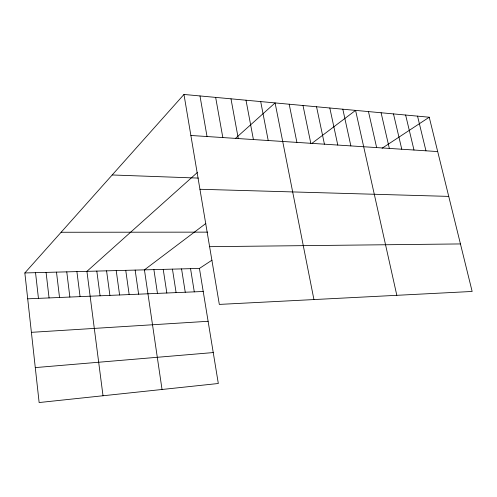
<?xml version="1.0" encoding="UTF-8"?>
<svg xmlns="http://www.w3.org/2000/svg" width="497" height="497" viewBox="0 0 497 497"><rect width="100%" height="100%" fill="white"/><g stroke="black" fill="none" stroke-linecap="round" stroke-linejoin="round"><path stroke-width="0.75" d="M212.002 260.167L199.434 268.436L218.32 383.498L39.133 402.545L24.85 272.946L183.971 94.455L429.234 117.224L472.15 291.459L219.326 304.412L183.971 94.455M197.352 172.496L86.919 271.343L103.016 395.755M235.516 138.34L275.096 102.916L313.93 299.567M205.82 223.495L144.434 269.859L162.034 389.48M312.116 143.211L355.579 110.384L396.823 295.317M382.094 148.243L429.234 117.224M35.281 367.6L213.244 352.566M31.398 332.338L208.113 321.286M27.702 298.815L203.217 291.484M24.85 272.946L199.434 268.436M209.604 246.674L460.446 243.934M61.119 232.261L207.703 232.136M199.937 189.27L448.735 196.396M112.192 174.969L198.365 178.094M190.879 135.476L437.695 151.573M417.542 116.136L425.954 150.808M405.627 115.031L413.989 150.026M393.481 113.906L401.781 149.23M381.093 112.757L389.337 148.417M368.463 111.583L376.645 147.59M342.824 109.203L350.863 145.907M329.815 107.992L337.78 145.056M316.546 106.762L324.429 144.186M303.008 105.507L310.805 143.298M289.198 104.221L296.902 142.39M260.701 101.581L268.212 140.521M246.003 100.214L253.408 139.551M230.993 98.822L238.28 138.564M215.655 97.393L222.824 137.557M199.987 95.94L207.025 136.526M190.55 268.666L194.29 291.857M181.554 268.896L185.257 292.236M172.447 269.132L176.106 292.621M163.227 269.374L166.837 293.006M153.89 269.61L157.456 293.398M135.147 270.095L138.62 294.187M125.741 270.337L129.164 294.578M116.217 270.585L119.591 294.976M106.575 270.834L109.899 295.386M96.809 271.089L100.083 295.796M76.905 271.598L80.067 296.628M66.766 271.859L69.866 297.057M56.49 272.126L59.528 297.486M46.078 272.393L49.06 297.927M35.535 272.667L38.449 298.368"/></g></svg>
